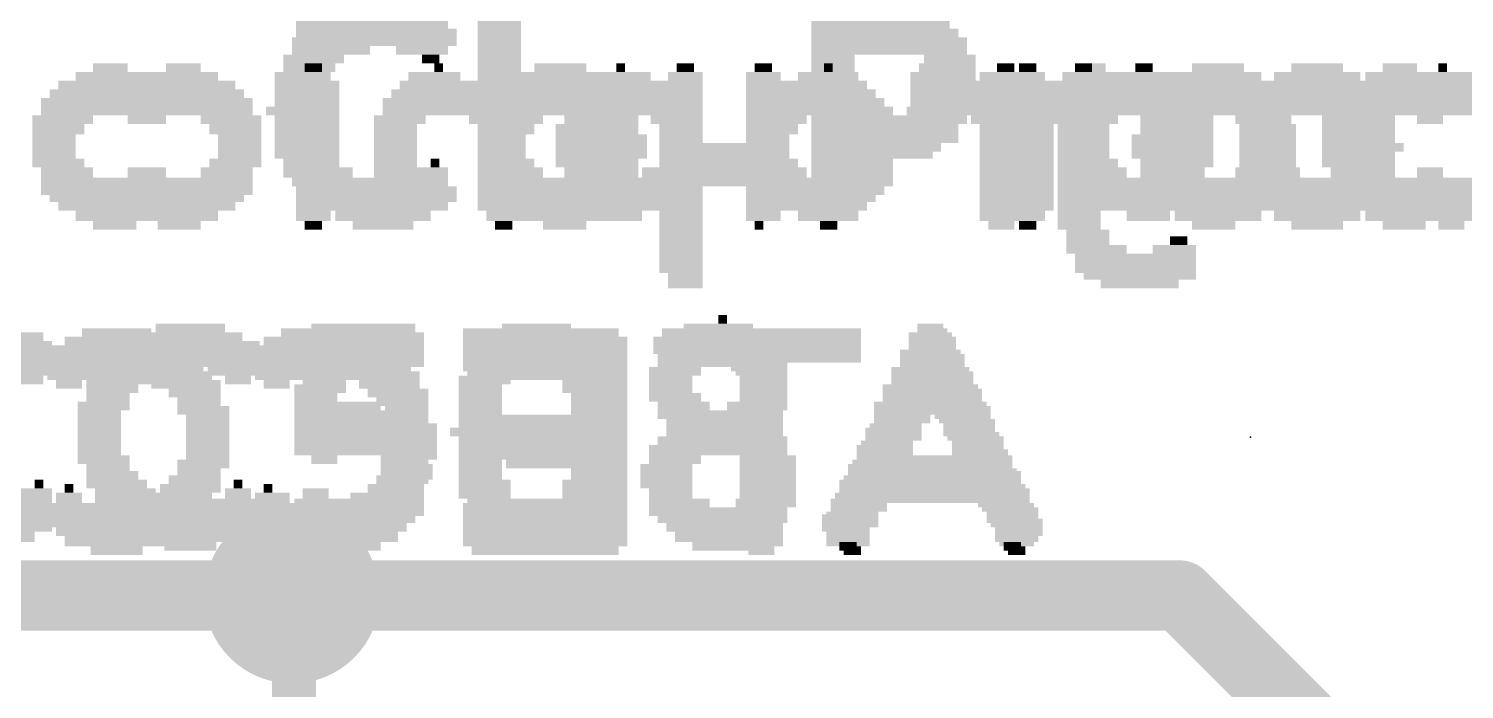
# Model space of a CAD drawing. Extents: x -34 to 73, y -13 to 26.
# Drawn here: x 12.02 to 20.31, y 15.94 to 19.76 of the extents above; entities that cross this region are included whole.
import ezdxf

# ---------------------------------------------------------------- set-up
doc = ezdxf.new("R2010")
doc.units = 0
for name, color, linetype in [('1', 12, 'CONTINUOUS'), ('16', 132, 'CONTINUOUS'), ('18', 110, 'CONTINUOUS'), ('21', 41, 'CONTINUOUS'), ('22', 40, 'CONTINUOUS'), ('24', 53, 'CONTINUOUS')]:
    doc.layers.add(name, color=color, linetype=linetype)

# ---------------------------------------------------------------- blocks, each defined once
blk = doc.blocks.new('RECT')
blk.add_solid([(-0.5, -0.5), (0.5, -0.5), (-0.5, 0.5), (0.5, 0.5)])
blk = doc.blocks.new('ROUNDV')
at = {"const_width": 0.5}
blk.add_lwpolyline([(0, -0.25, 1), (0, 0.25, 1), (0, -0.25)], format="xyb", dxfattribs=at)

msp = doc.modelspace()

# ---------------------------------------------------------------- linework, layer by layer
at = {"layer": '1', "const_width": 0.254}
for points in [[(13.55, 16.4728), (13.5382, 16.4846)], [(13.55, 15.24), (13.55, 16.4728)]]:
    msp.add_lwpolyline(points, dxfattribs=at)
at = {"layer": '1', "const_width": 0.127}
for points in [[(13.5831, 16.5295, 1), (13.4933, 16.4397)], [(13.6135, 16.4728, 1), (13.4865, 16.4728)], [(13.5051, 16.4279, 1), (13.5949, 16.5177)]]:
    msp.add_lwpolyline(points, format="xyb", dxfattribs=at)
at = {"layer": '16', "const_width": 0.4064}
for points in [[(7.62, 16.4846), (13.5382, 16.4846)], [(18.669, 16.4846), (13.5382, 16.4846)], [(21.971, 13.1826), (18.669, 16.4846)]]:
    msp.add_lwpolyline(points, dxfattribs=at)
at = {"layer": '16', "const_width": 0.2032}
for points in [[(13.5382, 16.5862, 1), (13.5382, 16.383)], [(13.5382, 16.383, 1), (13.5382, 16.5862)], [(18.7408, 16.5564, 1), (18.5972, 16.4128)], [(18.669, 16.383, 1), (18.669, 16.5862)]]:
    msp.add_lwpolyline(points, format="xyb", dxfattribs=at)
at = {"layer": '24'}
msp.add_point((19.0754, 17.399), dxfattribs=at)

# ---------------------------------------------------------------- block references
at = {"layer": '18', "xscale": 1.016, "yscale": 1.016}
msp.add_blockref('ROUNDV', (13.5382, 16.4846), dxfattribs=at)
msp.add_blockref('ROUNDV', (13.5382, 16.4846), dxfattribs=at)
at = {"layer": '21'}
for p, xscale, yscale in [((14.0388, 19.7336), 0.9, 0.05), ((14.0638, 19.7836), 0.75, 0.05), ((16.9388, 19.7836), 0.8, 0.05), ((16.9638, 19.7336), 0.85, 0.05), ((14.0138, 19.6836), 0.95, 0.05), ((13.7638, 19.6336), 0.45, 0.05), ((14.2888, 19.6336), 0.3, 0.05), ((16.9888, 19.6836), 0.9, 0.05), ((16.9888, 19.6336), 0.9, 0.05), ((13.6638, 19.5836), 0.35, 0.05), ((14.3388, 19.5836), 0.1, 0.05), ((16.6638, 19.5836), 0.25, 0.05), ((17.3388, 19.5836), 0.3, 0.05), ((12.5138, 19.4836), 0.45, 0.05), ((12.4888, 19.5336), 0.2, 0.05), ((13.5888, 19.4836), 0.3, 0.05), ((13.6388, 19.5336), 0.3, 0.05), ((15.0888, 19.4836), 0.5, 0.05), ((15.0888, 19.5336), 0.3, 0.05), ((16.6638, 19.5336), 0.25, 0.05), ((16.6638, 19.4836), 0.25, 0.05), ((17.3638, 19.5336), 0.25, 0.05), ((17.3638, 19.4836), 0.25, 0.05), ((17.7888, 19.4836), 0.2, 0.05), ((17.7888, 19.5336), 0.1, 0.05), ((18.1638, 19.4836), 0.35, 0.05), ((18.1638, 19.5336), 0.15, 0.05), ((18.8888, 19.4836), 0.5, 0.05), ((18.8888, 19.5336), 0.3, 0.05), ((19.9638, 19.4836), 0.45, 0.05), ((19.9388, 19.5336), 0.2, 0.05), ((12.4888, 19.3836), 0.7, 0.05), ((12.4888, 19.4336), 0.6, 0.05), ((13.5638, 19.4336), 0.25, 0.05), ((13.5638, 19.3836), 0.25, 0.05), ((15.0888, 19.3836), 0.7, 0.05), ((15.1138, 19.4336), 0.65, 0.05), ((16.6638, 19.4336), 0.25, 0.05), ((16.6638, 19.3836), 0.25, 0.05), ((17.3638, 19.4336), 0.25, 0.05), ((17.3638, 19.3836), 0.25, 0.05), ((18.0138, 19.4336), 0.65, 0.05), ((18.0138, 19.3836), 0.65, 0.05), ((18.8638, 19.3836), 0.75, 0.05), ((18.8638, 19.4336), 0.65, 0.05), ((19.9388, 19.3836), 0.7, 0.05), ((19.9388, 19.4336), 0.6, 0.05), ((12.4388, 19.3336), 0.7, 0.05), ((13.5638, 19.3336), 0.25, 0.05), ((15.0888, 19.3336), 0.8, 0.05), ((16.6638, 19.3336), 0.25, 0.05), ((17.3388, 19.3336), 0.3, 0.05), ((17.9888, 19.3336), 0.6, 0.05), ((18.8888, 19.3336), 0.8, 0.05), ((19.8888, 19.3336), 0.7, 0.05), ((12.2138, 19.2336), 0.35, 0.05), ((12.4388, 19.2836), 0.7, 0.05), ((12.6638, 19.2336), 0.15, 0.05), ((13.5388, 19.2836), 0.3, 0.05), ((13.5638, 19.2336), 0.25, 0.05), ((14.8138, 19.2336), 0.35, 0.05), ((15.1138, 19.2836), 0.85, 0.05), ((15.3888, 19.2336), 0.3, 0.05), ((16.6638, 19.2836), 0.25, 0.05), ((16.9888, 19.2336), 0.9, 0.05), ((17.2638, 19.2836), 0.35, 0.05), ((17.9888, 19.2836), 0.6, 0.05), ((17.8388, 19.2336), 0.3, 0.05), ((18.8638, 19.2836), 0.85, 0.05), ((18.5888, 19.2336), 0.3, 0.05), ((19.1388, 19.2336), 0.3, 0.05), ((19.6638, 19.2336), 0.35, 0.05), ((19.8888, 19.2836), 0.7, 0.05), ((20.1138, 19.2336), 0.15, 0.05), ((12.1888, 19.1786), 0.3, 0.06), ((13.5638, 19.1786), 0.25, 0.06), ((14.7888, 19.1786), 0.3, 0.06), ((15.4138, 19.1786), 0.25, 0.06), ((16.9638, 19.1786), 0.85, 0.06), ((17.8138, 19.1786), 0.25, 0.06), ((18.5638, 19.1786), 0.25, 0.06), ((19.1888, 19.1786), 0.3, 0.06), ((19.6388, 19.1786), 0.3, 0.06), ((12.1638, 19.1236), 0.25, 0.05), ((12.1638, 19.0736), 0.25, 0.05), ((13.5638, 19.1236), 0.25, 0.05), ((13.5888, 19.0736), 0.3, 0.05), ((14.7638, 19.1236), 0.25, 0.05), ((14.7638, 19.0736), 0.25, 0.05), ((15.4388, 19.1236), 0.3, 0.05), ((15.4388, 19.0736), 0.3, 0.05), ((16.0388, 19.0736), 0.6, 0.05), ((16.9638, 19.1236), 0.85, 0.05), ((16.9138, 19.0736), 0.75, 0.05), ((17.8138, 19.1236), 0.25, 0.05), ((17.8138, 19.0736), 0.25, 0.05), ((18.5388, 19.1236), 0.3, 0.05), ((18.5388, 19.0736), 0.3, 0.05), ((19.2138, 19.1236), 0.25, 0.05), ((19.2138, 19.0736), 0.25, 0.05), ((19.6138, 19.1236), 0.25, 0.05), ((19.6138, 19.0736), 0.25, 0.05), ((12.1638, 19.0336), 0.25, 0.05), ((12.1888, 18.9836), 0.3, 0.05), ((13.5888, 19.0336), 0.3, 0.05), ((13.6388, 18.9836), 0.3, 0.05), ((14.3638, 18.9836), 0.05, 0.05), ((14.7638, 19.0336), 0.25, 0.05), ((14.7888, 18.9836), 0.3, 0.05), ((15.4388, 19.0336), 0.3, 0.05), ((15.4138, 18.9836), 0.25, 0.05), ((16.0388, 19.0336), 0.6, 0.05), ((16.0388, 18.9836), 0.6, 0.05), ((16.8888, 19.0336), 0.7, 0.05), ((16.6888, 18.9836), 0.3, 0.05), ((17.8138, 19.0336), 0.25, 0.05), ((17.8138, 18.9836), 0.25, 0.05), ((18.5388, 19.0336), 0.3, 0.05), ((18.5638, 18.9836), 0.25, 0.05), ((19.1888, 18.9836), 0.3, 0.05), ((19.2138, 19.0336), 0.25, 0.05), ((19.6138, 19.0336), 0.25, 0.05), ((19.6388, 18.9836), 0.3, 0.05), ((12.2388, 18.9286), 0.3, 0.06), ((12.6638, 18.9286), 0.15, 0.06), ((13.6888, 18.9286), 0.4, 0.06), ((14.3388, 18.9286), 0.2, 0.06), ((14.8388, 18.9286), 0.3, 0.06), ((15.3888, 18.9286), 0.3, 0.06), ((16.0388, 18.9286), 0.6, 0.06), ((16.6638, 18.9286), 0.25, 0.06), ((17.8138, 18.9286), 0.25, 0.06), ((18.5888, 18.9286), 0.3, 0.06), ((19.1388, 18.9286), 0.3, 0.06), ((19.6888, 18.9286), 0.3, 0.06), ((20.1138, 18.9286), 0.15, 0.06), ((12.4388, 18.8736), 0.7, 0.05), ((12.4388, 18.8236), 0.7, 0.05), ((13.9888, 18.8736), 0.9, 0.05), ((14.0388, 18.8236), 0.9, 0.05), ((15.1138, 18.8736), 0.85, 0.05), ((15.0888, 18.8236), 0.8, 0.05), ((16.0388, 18.8736), 0.5, 0.05), ((16.6638, 18.8736), 0.25, 0.05), ((16.6638, 18.8236), 0.25, 0.05), ((17.8138, 18.8736), 0.25, 0.05), ((17.8138, 18.8236), 0.25, 0.05), ((18.8638, 18.8736), 0.85, 0.05), ((18.8888, 18.8236), 0.8, 0.05), ((19.8888, 18.8736), 0.7, 0.05), ((19.8888, 18.8236), 0.7, 0.05), ((12.4638, 18.7836), 0.65, 0.05), ((12.4888, 18.7336), 0.6, 0.05), ((14.0638, 18.7836), 0.85, 0.05), ((14.0638, 18.7336), 0.75, 0.05), ((15.0888, 18.7836), 0.7, 0.05), ((15.1138, 18.7336), 0.65, 0.05), ((16.6638, 18.7836), 0.25, 0.05), ((16.6638, 18.7336), 0.25, 0.05), ((17.8138, 18.7836), 0.25, 0.05), ((17.8138, 18.7336), 0.25, 0.05), ((18.8888, 18.7836), 0.7, 0.05), ((18.8638, 18.7336), 0.65, 0.05), ((19.9138, 18.7836), 0.65, 0.05), ((19.9388, 18.7336), 0.6, 0.05), ((12.5138, 18.6786), 0.45, 0.06), ((14.0638, 18.6786), 0.55, 0.06), ((15.0888, 18.6786), 0.5, 0.06), ((16.6638, 18.6786), 0.25, 0.06), ((17.7888, 18.6786), 0.2, 0.06), ((18.8888, 18.6786), 0.5, 0.06), ((19.9638, 18.6786), 0.45, 0.06), ((12.5138, 18.6236), 0.25, 0.05), ((14.0638, 18.6236), 0.35, 0.05), ((15.1138, 18.6236), 0.25, 0.05), ((16.6388, 18.6236), 0.1, 0.05), ((17.7888, 18.6236), 0.1, 0.05), ((18.8638, 18.6236), 0.25, 0.05), ((19.9638, 18.6236), 0.25, 0.05), ((16.0258, 18.0794), 0.05, 0.05), ((11.7758, 17.9794), 0.65, 0.05), ((12.9508, 17.9794), 0.6, 0.05), ((12.9508, 18.0294), 0.4, 0.05), ((13.9508, 17.9794), 0.7, 0.05), ((13.9508, 18.0294), 0.6, 0.05), ((14.9258, 17.9794), 0.55, 0.05), ((14.9508, 18.0294), 0.4, 0.05), ((16.0258, 17.9794), 0.55, 0.05), ((16.0008, 18.0294), 0.4, 0.05), ((17.2258, 17.9794), 0.25, 0.05), ((17.2258, 18.0294), 0.15, 0.05), ((11.7508, 17.9294), 0.8, 0.05), ((12.9508, 17.9294), 0.8, 0.05), ((13.9508, 17.9294), 0.7, 0.05), ((14.9258, 17.9294), 0.65, 0.05), ((16.0258, 17.9294), 0.65, 0.05), ((17.2258, 17.9294), 0.25, 0.05), ((11.7258, 17.8294), 0.95, 0.05), ((11.7508, 17.8794), 0.9, 0.05), ((12.9008, 17.8294), 0.9, 0.05), ((12.9258, 17.8794), 0.85, 0.05), ((13.9508, 17.8794), 0.7, 0.05), ((13.9508, 17.8294), 0.7, 0.05), ((14.9508, 17.8294), 0.8, 0.05), ((14.9508, 17.8794), 0.7, 0.05), ((16.0258, 17.8794), 0.75, 0.05), ((16.0258, 17.8294), 0.75, 0.05), ((17.2258, 17.8794), 0.35, 0.05), ((17.2258, 17.8294), 0.35, 0.05), ((12.0008, 17.7794), 0.3, 0.05), ((12.0258, 17.7294), 0.15, 0.05), ((12.5508, 17.7294), 0.4, 0.05), ((12.6258, 17.7794), 0.45, 0.05), ((13.2008, 17.7794), 0.3, 0.05), ((13.2258, 17.7294), 0.15, 0.05), ((13.7258, 17.7794), 0.25, 0.05), ((13.7258, 17.7294), 0.25, 0.05), ((14.6508, 17.7294), 0.3, 0.05), ((14.7008, 17.7794), 0.3, 0.05), ((15.1758, 17.7794), 0.35, 0.05), ((15.2258, 17.7294), 0.25, 0.05), ((15.7508, 17.7794), 0.3, 0.05), ((15.7258, 17.7294), 0.25, 0.05), ((16.2508, 17.7794), 0.3, 0.05), ((16.2758, 17.7294), 0.25, 0.05), ((17.2258, 17.7794), 0.45, 0.05), ((17.2258, 17.7294), 0.45, 0.05), ((12.5008, 17.6794), 0.3, 0.05), ((13.7008, 17.6794), 0.3, 0.05), ((14.6258, 17.6794), 0.25, 0.05), ((15.2508, 17.6794), 0.3, 0.05), ((15.7258, 17.6794), 0.25, 0.05), ((16.2758, 17.6794), 0.25, 0.05), ((17.2258, 17.6794), 0.55, 0.05), ((12.4508, 17.5794), 0.3, 0.05), ((12.4758, 17.6294), 0.25, 0.05), ((13.6758, 17.6294), 0.25, 0.05), ((13.8008, 17.5794), 0.5, 0.05), ((14.6258, 17.6294), 0.25, 0.05), ((14.6258, 17.5794), 0.25, 0.05), ((15.2758, 17.6294), 0.25, 0.05), ((15.2758, 17.5794), 0.25, 0.05), ((15.7508, 17.6294), 0.3, 0.05), ((15.8008, 17.5794), 0.3, 0.05), ((16.2258, 17.5794), 0.35, 0.05), ((16.2758, 17.6294), 0.25, 0.05), ((17.2258, 17.5794), 0.65, 0.05), ((17.2258, 17.6294), 0.55, 0.05), ((12.4258, 17.5294), 0.25, 0.05), ((12.4258, 17.4794), 0.25, 0.05), ((13.8508, 17.5294), 0.6, 0.05), ((13.8758, 17.4794), 0.65, 0.05), ((14.6258, 17.5294), 0.25, 0.05), ((14.6258, 17.4794), 0.25, 0.05), ((15.2758, 17.5294), 0.25, 0.05), ((15.2758, 17.4794), 0.25, 0.05), ((16.0008, 17.5294), 0.7, 0.05), ((16.0258, 17.4794), 0.65, 0.05), ((17.0508, 17.5294), 0.3, 0.05), ((17.0258, 17.4794), 0.25, 0.05), ((17.4008, 17.5294), 0.3, 0.05), ((17.4508, 17.4794), 0.3, 0.05), ((12.4258, 17.4294), 0.25, 0.05), ((13.9008, 17.4294), 0.7, 0.05), ((14.6008, 17.4294), 0.3, 0.05), ((15.2758, 17.4294), 0.25, 0.05), ((16.0258, 17.4294), 0.65, 0.05), ((17.0008, 17.4294), 0.3, 0.05), ((17.4508, 17.4294), 0.3, 0.05), ((12.4258, 17.3794), 0.25, 0.05), ((12.4258, 17.3244), 0.25, 0.06), ((13.9258, 17.3794), 0.75, 0.05), ((13.9258, 17.3244), 0.75, 0.06), ((14.6258, 17.3794), 0.25, 0.05), ((14.6258, 17.3244), 0.25, 0.06), ((15.2758, 17.3794), 0.25, 0.05), ((15.2758, 17.3244), 0.25, 0.06), ((16.0008, 17.3244), 0.8, 0.06), ((16.0258, 17.3794), 0.75, 0.05), ((16.9508, 17.3244), 0.3, 0.06), ((16.9758, 17.3794), 0.25, 0.05), ((17.5008, 17.3794), 0.3, 0.05), ((17.5008, 17.3244), 0.3, 0.06), ((12.4508, 17.2694), 0.3, 0.05), ((13.7258, 17.2694), 0.15, 0.05), ((14.1758, 17.2694), 0.25, 0.05), ((14.6258, 17.2694), 0.25, 0.05), ((15.2758, 17.2694), 0.25, 0.05), ((15.7508, 17.2694), 0.3, 0.05), ((16.3008, 17.2694), 0.3, 0.05), ((17.2508, 17.2694), 0.9, 0.05), ((12.4758, 17.2194), 0.25, 0.05), ((12.5008, 17.1794), 0.3, 0.05), ((14.2008, 17.2194), 0.3, 0.05), ((14.2008, 17.1794), 0.3, 0.05), ((14.6258, 17.2194), 0.25, 0.05), ((14.6258, 17.1794), 0.25, 0.05), ((15.2758, 17.2194), 0.25, 0.05), ((15.2758, 17.1794), 0.25, 0.05), ((15.7008, 17.2194), 0.3, 0.05), ((15.7008, 17.1794), 0.3, 0.05), ((16.3258, 17.2194), 0.25, 0.05), ((16.3258, 17.1794), 0.25, 0.05), ((17.2258, 17.2194), 0.95, 0.05), ((12.0508, 17.0744), 0.2, 0.06), ((12.0758, 17.1294), 0.05, 0.05), ((12.5258, 17.1294), 0.35, 0.05), ((12.5758, 17.0744), 0.35, 0.06), ((13.2258, 17.0744), 0.15, 0.06), ((13.2258, 17.1294), 0.05, 0.05), ((13.6758, 17.0744), 0.15, 0.06), ((14.1758, 17.1294), 0.25, 0.05), ((14.1758, 17.0744), 0.25, 0.06), ((14.6508, 17.1294), 0.3, 0.05), ((14.6508, 17.0744), 0.3, 0.06), ((15.2508, 17.1294), 0.3, 0.05), ((15.2258, 17.0744), 0.25, 0.06), ((15.7008, 17.1294), 0.3, 0.05), ((15.7258, 17.0744), 0.25, 0.06), ((16.3008, 17.0744), 0.3, 0.06), ((16.3258, 17.1294), 0.25, 0.05), ((17.2258, 17.1294), 1.05, 0.05), ((17.2508, 17.0744), 1.1, 0.06), ((11.7008, 17.0194), 0.9, 0.05), ((12.8758, 17.0194), 0.95, 0.05), ((13.9258, 17.0194), 0.75, 0.05), ((14.9508, 17.0194), 0.8, 0.05), ((15.7758, 17.0194), 0.35, 0.05), ((16.2758, 17.0194), 0.35, 0.05), ((16.8008, 17.0194), 0.3, 0.05), ((17.6508, 17.0194), 0.3, 0.05), ((11.7508, 16.9694), 0.9, 0.05), ((11.7758, 16.9294), 0.85, 0.05), ((12.9008, 16.9694), 0.9, 0.05), ((12.9258, 16.9294), 0.85, 0.05), ((13.9008, 16.9694), 0.8, 0.05), ((13.8758, 16.9294), 0.75, 0.05), ((14.9508, 16.9694), 0.8, 0.05), ((14.9508, 16.9294), 0.7, 0.05), ((16.0008, 16.9694), 0.8, 0.05), ((16.0258, 16.9294), 0.75, 0.05), ((16.7508, 16.9294), 0.3, 0.05), ((16.7758, 16.9694), 0.25, 0.05), ((17.7008, 16.9694), 0.3, 0.05), ((17.7008, 16.9294), 0.3, 0.05), ((11.7758, 16.8794), 0.75, 0.05), ((11.7758, 16.8244), 0.55, 0.06), ((12.9508, 16.8794), 0.7, 0.05), ((12.9508, 16.8244), 0.6, 0.06), ((13.8758, 16.8794), 0.65, 0.05), ((13.8758, 16.8244), 0.55, 0.06), ((14.9508, 16.8794), 0.6, 0.05), ((14.9508, 16.8244), 0.5, 0.06), ((16.0258, 16.8794), 0.65, 0.05), ((16.0258, 16.8244), 0.55, 0.06), ((16.7258, 16.8794), 0.25, 0.05), ((16.7508, 16.8244), 0.2, 0.06), ((17.7258, 16.8794), 0.25, 0.05), ((17.7258, 16.8244), 0.25, 0.06), ((12.9508, 16.7694), 0.3, 0.05), ((13.8758, 16.7694), 0.35, 0.05), ((14.9508, 16.7694), 0.3, 0.05), ((16.0258, 16.7694), 0.35, 0.05), ((16.7508, 16.7694), 0.1, 0.05), ((17.7008, 16.7694), 0.1, 0.05)]:
    msp.add_blockref('RECT', p, dxfattribs=dict(at, xscale=xscale, yscale=yscale))
at = {"layer": '21', "yscale": 0.05}
msp.add_blockref('RECT', (17.2508, 17.1794), dxfattribs=at)
at = {"layer": '22', "rotation": 180}
for p, xscale, yscale in [((13.6862, 19.7836), 0.25, 0.05), ((13.6612, 19.7336), 0.2, 0.05), ((14.7362, 19.7836), 0.25, 0.05), ((14.7362, 19.7336), 0.25, 0.05), ((14.7362, 19.6836), 0.25, 0.05), ((14.7362, 19.6336), 0.25, 0.05), ((14.7362, 19.5836), 0.25, 0.05), ((12.8862, 19.4836), 0.45, 0.05), ((12.9112, 19.5336), 0.2, 0.05), ((13.6612, 19.4836), 0.2, 0.05), ((13.6612, 19.5336), 0.1, 0.05), ((14.3612, 19.4836), 0.3, 0.05), ((14.3862, 19.5336), 0.05, 0.05), ((14.7362, 19.5336), 0.25, 0.05), ((14.7362, 19.4836), 0.25, 0.05), ((15.4362, 19.4836), 0.35, 0.05), ((15.4362, 19.5336), 0.05, 0.05), ((15.8112, 19.4836), 0.2, 0.05), ((15.8112, 19.5336), 0.1, 0.05), ((16.2612, 19.4836), 0.2, 0.05), ((16.2612, 19.5336), 0.1, 0.05), ((16.6362, 19.4836), 0.35, 0.05), ((16.6362, 19.5336), 0.05, 0.05), ((17.2612, 19.4836), 0.3, 0.05), ((17.2612, 19.5336), 0.2, 0.05), ((17.6362, 19.4836), 0.25, 0.05), ((17.6612, 19.5336), 0.1, 0.05), ((18.1112, 19.4836), 0.2, 0.05), ((18.1112, 19.5336), 0.1, 0.05), ((18.4862, 19.4836), 0.35, 0.05), ((18.4612, 19.5336), 0.1, 0.05), ((19.4612, 19.4836), 0.5, 0.05), ((19.4612, 19.5336), 0.3, 0.05), ((20.4112, 19.4836), 0.7, 0.05), ((20.1862, 19.5336), 0.05, 0.05), ((12.9112, 19.3836), 0.7, 0.05), ((12.9112, 19.4336), 0.6, 0.05), ((13.6862, 19.4336), 0.25, 0.05), ((13.6862, 19.3836), 0.25, 0.05), ((14.4862, 19.3836), 0.75, 0.05), ((14.5112, 19.4336), 0.7, 0.05), ((15.5362, 19.3836), 0.75, 0.05), ((15.5612, 19.4336), 0.7, 0.05), ((16.5112, 19.4336), 0.7, 0.05), ((16.5362, 19.3836), 0.75, 0.05), ((17.4362, 19.4336), 0.65, 0.05), ((17.4362, 19.3836), 0.65, 0.05), ((18.3362, 19.4336), 0.75, 0.05), ((18.3612, 19.3836), 0.8, 0.05), ((19.4612, 19.3836), 0.7, 0.05), ((19.4612, 19.4336), 0.6, 0.05), ((20.4112, 19.4336), 0.7, 0.05), ((20.4112, 19.3836), 0.7, 0.05), ((12.9612, 19.3336), 0.7, 0.05), ((13.6862, 19.3336), 0.25, 0.05), ((14.4612, 19.3336), 0.8, 0.05), ((15.5112, 19.3336), 0.8, 0.05), ((16.5612, 19.3336), 0.8, 0.05), ((17.4362, 19.3336), 0.65, 0.05), ((18.3862, 19.3336), 0.85, 0.05), ((19.4612, 19.3336), 0.8, 0.05), ((20.4112, 19.3336), 0.7, 0.05), ((12.9612, 19.2836), 0.7, 0.05), ((12.7362, 19.2336), 0.15, 0.05), ((13.1862, 19.2336), 0.35, 0.05), ((13.6862, 19.2836), 0.25, 0.05), ((13.6862, 19.2336), 0.25, 0.05), ((14.1612, 19.2336), 0.3, 0.05), ((14.4612, 19.2836), 0.8, 0.05), ((14.7112, 19.2336), 0.3, 0.05), ((15.5112, 19.2836), 0.8, 0.05), ((15.2362, 19.2336), 0.25, 0.05), ((15.7612, 19.2336), 0.3, 0.05), ((16.5862, 19.2836), 0.85, 0.05), ((16.3362, 19.2336), 0.35, 0.05), ((16.8612, 19.2336), 0.3, 0.05), ((17.4612, 19.2836), 0.6, 0.05), ((17.6112, 19.2336), 0.3, 0.05), ((18.3862, 19.2836), 0.85, 0.05), ((18.1362, 19.2336), 0.35, 0.05), ((18.7112, 19.2336), 0.3, 0.05), ((19.1612, 19.2336), 0.3, 0.05), ((19.4862, 19.2836), 0.85, 0.05), ((19.7612, 19.2336), 0.3, 0.05), ((20.4362, 19.2836), 0.65, 0.05), ((13.2112, 19.1786), 0.3, 0.06), ((13.6862, 19.1786), 0.25, 0.06), ((14.1362, 19.1786), 0.25, 0.06), ((14.7362, 19.1786), 0.25, 0.06), ((15.2112, 19.1786), 0.3, 0.06), ((15.7862, 19.1786), 0.25, 0.06), ((16.3112, 19.1786), 0.3, 0.06), ((16.8862, 19.1786), 0.25, 0.06), ((17.6362, 19.1786), 0.25, 0.06), ((18.1112, 19.1786), 0.3, 0.06), ((18.7362, 19.1786), 0.25, 0.06), ((19.1612, 19.1786), 0.3, 0.06), ((19.7862, 19.1786), 0.25, 0.06), ((13.2362, 19.1236), 0.25, 0.05), ((13.2362, 19.0736), 0.25, 0.05), ((13.6862, 19.1236), 0.25, 0.05), ((13.6862, 19.0736), 0.25, 0.05), ((14.1362, 19.1236), 0.25, 0.05), ((14.1362, 19.0736), 0.25, 0.05), ((14.7362, 19.1236), 0.25, 0.05), ((14.7362, 19.0736), 0.25, 0.05), ((15.1862, 19.1236), 0.25, 0.05), ((15.1862, 19.0736), 0.25, 0.05), ((15.7862, 19.1236), 0.25, 0.05), ((15.7862, 19.0736), 0.25, 0.05), ((16.2862, 19.1236), 0.25, 0.05), ((16.2862, 19.0736), 0.25, 0.05), ((16.8862, 19.1236), 0.25, 0.05), ((16.9112, 19.0736), 0.3, 0.05), ((17.6362, 19.1236), 0.25, 0.05), ((17.6362, 19.0736), 0.25, 0.05), ((18.1112, 19.1236), 0.3, 0.05), ((18.1112, 19.0736), 0.3, 0.05), ((18.7362, 19.1236), 0.25, 0.05), ((18.7362, 19.0736), 0.25, 0.05), ((19.1362, 19.1236), 0.25, 0.05), ((19.1362, 19.0736), 0.25, 0.05), ((19.7862, 19.1236), 0.25, 0.05), ((19.8112, 19.0736), 0.3, 0.05), ((13.2112, 18.9836), 0.3, 0.05), ((13.2362, 19.0336), 0.25, 0.05), ((13.6862, 19.0336), 0.25, 0.05), ((13.6862, 18.9836), 0.25, 0.05), ((14.1362, 19.0336), 0.25, 0.05), ((14.1362, 18.9836), 0.25, 0.05), ((14.7362, 19.0336), 0.25, 0.05), ((14.7362, 18.9836), 0.25, 0.05), ((15.1862, 19.0336), 0.25, 0.05), ((15.2112, 18.9836), 0.3, 0.05), ((15.7862, 19.0336), 0.25, 0.05), ((15.7862, 18.9836), 0.25, 0.05), ((16.2862, 19.0336), 0.25, 0.05), ((16.3112, 18.9836), 0.3, 0.05), ((16.8862, 19.0336), 0.25, 0.05), ((16.8862, 18.9836), 0.25, 0.05), ((17.6362, 19.0336), 0.25, 0.05), ((17.6362, 18.9836), 0.25, 0.05), ((18.1112, 19.0336), 0.3, 0.05), ((18.1362, 18.9836), 0.35, 0.05), ((18.7112, 18.9836), 0.3, 0.05), ((18.7362, 19.0336), 0.25, 0.05), ((19.1362, 19.0336), 0.25, 0.05), ((19.1612, 18.9836), 0.3, 0.05), ((19.7862, 19.0336), 0.25, 0.05), ((19.7862, 18.9836), 0.25, 0.05), ((12.7362, 18.9286), 0.15, 0.06), ((13.1612, 18.9286), 0.3, 0.06), ((13.6862, 18.9286), 0.25, 0.06), ((14.1362, 18.9286), 0.25, 0.06), ((14.7362, 18.9286), 0.25, 0.06), ((15.2612, 18.9286), 0.3, 0.06), ((15.7362, 18.9286), 0.35, 0.06), ((16.3362, 18.9286), 0.35, 0.06), ((16.8612, 18.9286), 0.3, 0.06), ((17.6362, 18.9286), 0.25, 0.06), ((18.1612, 18.9286), 0.4, 0.06), ((18.6612, 18.9286), 0.3, 0.06), ((19.1862, 18.9286), 0.35, 0.06), ((19.7612, 18.9286), 0.3, 0.06), ((12.9612, 18.8736), 0.7, 0.05), ((12.9612, 18.8236), 0.7, 0.05), ((13.6862, 18.8736), 0.25, 0.05), ((13.6862, 18.8236), 0.25, 0.05), ((14.1362, 18.8736), 0.25, 0.05), ((14.1362, 18.8236), 0.25, 0.05), ((14.7362, 18.8736), 0.25, 0.05), ((14.7362, 18.8236), 0.25, 0.05), ((15.5112, 18.8736), 0.8, 0.05), ((15.5362, 18.8236), 0.75, 0.05), ((16.5862, 18.8736), 0.85, 0.05), ((16.5612, 18.8236), 0.8, 0.05), ((17.6362, 18.8736), 0.25, 0.05), ((17.6362, 18.8236), 0.25, 0.05), ((18.3862, 18.8736), 0.85, 0.05), ((18.3612, 18.8236), 0.8, 0.05), ((19.4862, 18.8736), 0.85, 0.05), ((19.4612, 18.8236), 0.8, 0.05), ((20.3362, 18.8236), 0.45, 0.05), ((20.4112, 18.8736), 0.4, 0.05), ((12.9362, 18.7836), 0.65, 0.05), ((12.9112, 18.7336), 0.6, 0.05), ((13.6862, 18.7836), 0.25, 0.05), ((13.6862, 18.7336), 0.25, 0.05), ((14.1362, 18.7836), 0.25, 0.05), ((14.1362, 18.7336), 0.25, 0.05), ((14.7362, 18.7836), 0.25, 0.05), ((14.7362, 18.7336), 0.25, 0.05), ((15.5612, 18.7836), 0.7, 0.05), ((15.5862, 18.7336), 0.65, 0.05), ((16.5362, 18.7836), 0.75, 0.05), ((16.5112, 18.7336), 0.7, 0.05), ((17.6362, 18.7836), 0.25, 0.05), ((17.6362, 18.7336), 0.25, 0.05), ((18.3362, 18.7836), 0.75, 0.05), ((18.3112, 18.7336), 0.7, 0.05), ((19.4612, 18.7836), 0.7, 0.05), ((19.4612, 18.7336), 0.6, 0.05), ((20.3362, 18.7836), 0.45, 0.05), ((20.3112, 18.7336), 0.4, 0.05), ((12.8862, 18.6786), 0.45, 0.06), ((13.6612, 18.6786), 0.2, 0.06), ((14.1362, 18.6786), 0.25, 0.06), ((14.7612, 18.6786), 0.2, 0.06), ((15.4362, 18.6786), 0.25, 0.06), ((15.7862, 18.6786), 0.25, 0.06), ((16.2612, 18.6786), 0.2, 0.06), ((16.6362, 18.6786), 0.35, 0.06), ((17.6362, 18.6786), 0.25, 0.06), ((18.0862, 18.6786), 0.25, 0.06), ((18.4862, 18.6786), 0.25, 0.06), ((19.4612, 18.6786), 0.5, 0.06), ((20.2862, 18.6786), 0.35, 0.06), ((12.8862, 18.6236), 0.25, 0.05), ((13.6612, 18.6236), 0.1, 0.05), ((14.1362, 18.6236), 0.15, 0.05), ((14.7612, 18.6236), 0.1, 0.05), ((15.7862, 18.6236), 0.25, 0.05), ((15.7862, 18.5736), 0.25, 0.05), ((16.2362, 18.6236), 0.05, 0.05), ((16.6362, 18.6236), 0.05, 0.05), ((17.6362, 18.6236), 0.15, 0.05), ((18.0862, 18.6236), 0.25, 0.05), ((18.1362, 18.5736), 0.25, 0.05), ((19.4612, 18.6236), 0.3, 0.05), ((20.2362, 18.6236), 0.15, 0.05), ((15.7862, 18.5336), 0.25, 0.05), ((15.7862, 18.4836), 0.25, 0.05), ((18.1362, 18.5336), 0.25, 0.05), ((18.1862, 18.4836), 0.35, 0.05), ((18.6362, 18.4836), 0.25, 0.05), ((18.6612, 18.5336), 0.1, 0.05), ((15.7862, 18.4286), 0.25, 0.06), ((18.4112, 18.4286), 0.7, 0.06), ((15.7862, 18.3736), 0.25, 0.05), ((15.8112, 18.3286), 0.2, 0.04), ((18.4112, 18.3736), 0.7, 0.05), ((18.4362, 18.3286), 0.65, 0.04), ((15.8112, 18.2836), 0.2, 0.05), ((18.4362, 18.2836), 0.45, 0.05), ((12.5254, 18.004), 0.4, 0.05), ((13.7004, 18.004), 0.45, 0.05), ((14.9754, 18.004), 0.9, 0.05), ((16.2504, 18.004), 1.15, 0.05), ((17.2504, 18.004), 0.15, 0.05), ((12.5254, 17.904), 0.8, 0.05), ((12.5254, 17.954), 0.6, 0.05), ((13.7254, 17.904), 0.8, 0.05), ((13.7004, 17.954), 0.65, 0.05), ((15.0004, 17.954), 0.95, 0.05), ((15.0004, 17.904), 0.95, 0.05), ((16.2254, 17.954), 1.2, 0.05), ((16.2254, 17.904), 1.2, 0.05), ((17.2504, 17.954), 0.25, 0.05), ((17.2504, 17.904), 0.25, 0.05), ((12.5504, 17.854), 0.85, 0.05), ((13.7254, 17.854), 0.9, 0.05), ((15.0004, 17.854), 0.95, 0.05), ((16.2504, 17.854), 1.15, 0.05), ((17.2504, 17.854), 0.35, 0.05), ((12.5754, 17.804), 0.9, 0.05), ((12.2754, 17.754), 0.3, 0.05), ((12.8504, 17.754), 0.45, 0.05), ((13.7504, 17.804), 0.95, 0.05), ((13.4754, 17.754), 0.3, 0.05), ((14.0254, 17.754), 0.5, 0.05), ((15.0004, 17.804), 0.95, 0.05), ((15.0254, 17.754), 0.9, 0.05), ((16.2254, 17.804), 0.3, 0.05), ((16.2504, 17.754), 0.25, 0.05), ((17.2504, 17.754), 0.45, 0.05), ((17.2504, 17.804), 0.35, 0.05), ((12.2504, 17.704), 0.15, 0.05), ((12.9254, 17.704), 0.4, 0.05), ((12.9754, 17.654), 0.3, 0.05), ((13.4504, 17.704), 0.15, 0.05), ((14.1004, 17.704), 0.35, 0.05), ((14.1504, 17.654), 0.35, 0.05), ((15.3504, 17.704), 0.25, 0.05), ((15.3504, 17.654), 0.25, 0.05), ((16.2504, 17.704), 0.25, 0.05), ((16.2504, 17.654), 0.25, 0.05), ((17.2504, 17.654), 0.55, 0.05), ((17.2504, 17.704), 0.45, 0.05), ((13.0004, 17.604), 0.25, 0.05), ((14.1754, 17.604), 0.3, 0.05), ((15.3504, 17.604), 0.25, 0.05), ((16.2504, 17.604), 0.25, 0.05), ((17.2504, 17.604), 0.55, 0.05), ((13.0254, 17.554), 0.3, 0.05), ((13.0504, 17.504), 0.25, 0.05), ((14.2004, 17.554), 0.25, 0.05), ((14.2004, 17.504), 0.25, 0.05), ((15.1004, 17.504), 0.75, 0.05), ((15.3504, 17.554), 0.25, 0.05), ((16.2504, 17.554), 0.25, 0.05), ((16.2504, 17.504), 0.25, 0.05), ((17.2504, 17.554), 0.65, 0.05), ((17.0754, 17.504), 0.3, 0.05), ((17.4254, 17.504), 0.3, 0.05), ((13.0504, 17.454), 0.25, 0.05), ((13.0504, 17.404), 0.25, 0.05), ((14.2254, 17.454), 0.3, 0.05), ((14.2254, 17.404), 0.3, 0.05), ((15.1004, 17.454), 0.75, 0.05), ((15.1004, 17.404), 0.75, 0.05), ((16.2504, 17.454), 0.25, 0.05), ((16.2504, 17.404), 0.25, 0.05), ((17.0254, 17.454), 0.3, 0.05), ((17.0254, 17.404), 0.3, 0.05), ((17.4504, 17.454), 0.25, 0.05), ((17.4754, 17.404), 0.3, 0.05), ((13.0504, 17.354), 0.25, 0.05), ((14.2254, 17.354), 0.3, 0.05), ((15.1004, 17.354), 0.75, 0.05), ((16.2504, 17.354), 0.25, 0.05), ((16.9754, 17.354), 0.3, 0.05), ((17.5004, 17.354), 0.25, 0.05), ((13.0254, 17.244), 0.3, 0.05), ((13.0504, 17.299), 0.25, 0.06), ((14.2254, 17.299), 0.3, 0.06), ((14.2004, 17.244), 0.25, 0.05), ((15.1004, 17.299), 0.75, 0.06), ((15.1254, 17.244), 0.7, 0.05), ((16.2504, 17.299), 0.25, 0.06), ((16.2504, 17.244), 0.25, 0.05), ((17.2254, 17.244), 0.9, 0.05), ((16.9754, 17.299), 0.3, 0.06), ((17.5254, 17.299), 0.3, 0.06), ((12.9754, 17.154), 0.3, 0.05), ((13.0004, 17.194), 0.25, 0.05), ((14.1754, 17.154), 0.3, 0.05), ((14.2004, 17.194), 0.25, 0.05), ((15.3504, 17.194), 0.25, 0.05), ((15.3504, 17.154), 0.25, 0.05), ((16.2504, 17.194), 0.25, 0.05), ((16.2504, 17.154), 0.25, 0.05), ((17.2504, 17.194), 0.95, 0.05), ((12.2504, 17.104), 0.05, 0.05), ((12.9504, 17.104), 0.35, 0.05), ((13.4004, 17.104), 0.05, 0.05), ((14.1254, 17.104), 0.3, 0.05), ((15.3504, 17.104), 0.25, 0.05), ((16.2504, 17.104), 0.25, 0.05), ((17.2504, 17.104), 1.05, 0.05), ((12.6004, 16.994), 0.95, 0.05), ((12.2504, 17.049), 0.15, 0.06), ((12.9004, 17.049), 0.35, 0.06), ((13.4254, 17.049), 0.2, 0.06), ((13.7754, 16.994), 0.9, 0.05), ((14.0754, 17.049), 0.4, 0.06), ((15.0004, 16.994), 0.95, 0.05), ((15.3504, 17.049), 0.25, 0.06), ((16.2504, 17.049), 0.25, 0.06), ((16.2504, 16.994), 0.25, 0.05), ((17.2254, 17.049), 1.1, 0.06), ((16.8254, 16.994), 0.3, 0.05), ((17.6754, 16.994), 0.3, 0.05), ((12.5754, 16.944), 0.9, 0.05), ((12.5504, 16.904), 0.85, 0.05), ((13.7254, 16.944), 0.9, 0.05), ((13.7004, 16.904), 0.85, 0.05), ((15.0004, 16.944), 0.95, 0.05), ((15.0004, 16.904), 0.95, 0.05), ((16.2504, 16.944), 0.25, 0.05), ((16.2504, 16.904), 0.25, 0.05), ((16.7754, 16.944), 0.3, 0.05), ((16.7754, 16.904), 0.3, 0.05), ((17.7004, 16.944), 0.25, 0.05), ((17.7254, 16.904), 0.3, 0.05), ((12.5254, 16.854), 0.7, 0.05), ((13.7004, 16.854), 0.75, 0.05), ((15.0004, 16.854), 0.95, 0.05), ((16.2504, 16.854), 0.25, 0.05), ((16.7504, 16.854), 0.25, 0.05), ((17.7504, 16.854), 0.25, 0.05), ((12.5254, 16.799), 0.6, 0.06), ((12.5254, 16.744), 0.3, 0.05), ((13.7004, 16.799), 0.55, 0.06), ((13.7004, 16.744), 0.35, 0.05), ((15.0004, 16.799), 0.95, 0.06), ((15.0004, 16.744), 0.85, 0.05), ((16.2504, 16.799), 0.25, 0.06), ((16.2504, 16.744), 0.15, 0.05), ((16.7504, 16.799), 0.25, 0.06), ((16.7754, 16.744), 0.1, 0.05), ((17.7254, 16.799), 0.2, 0.06), ((17.7254, 16.744), 0.1, 0.05)]:
    msp.add_blockref('RECT', p, dxfattribs=dict(at, xscale=xscale, yscale=yscale))
at = {"layer": '22', "yscale": 0.05, "rotation": 180}
msp.add_blockref('RECT', (17.2254, 17.154), dxfattribs=at)

doc.saveas('drawing.dxf')
